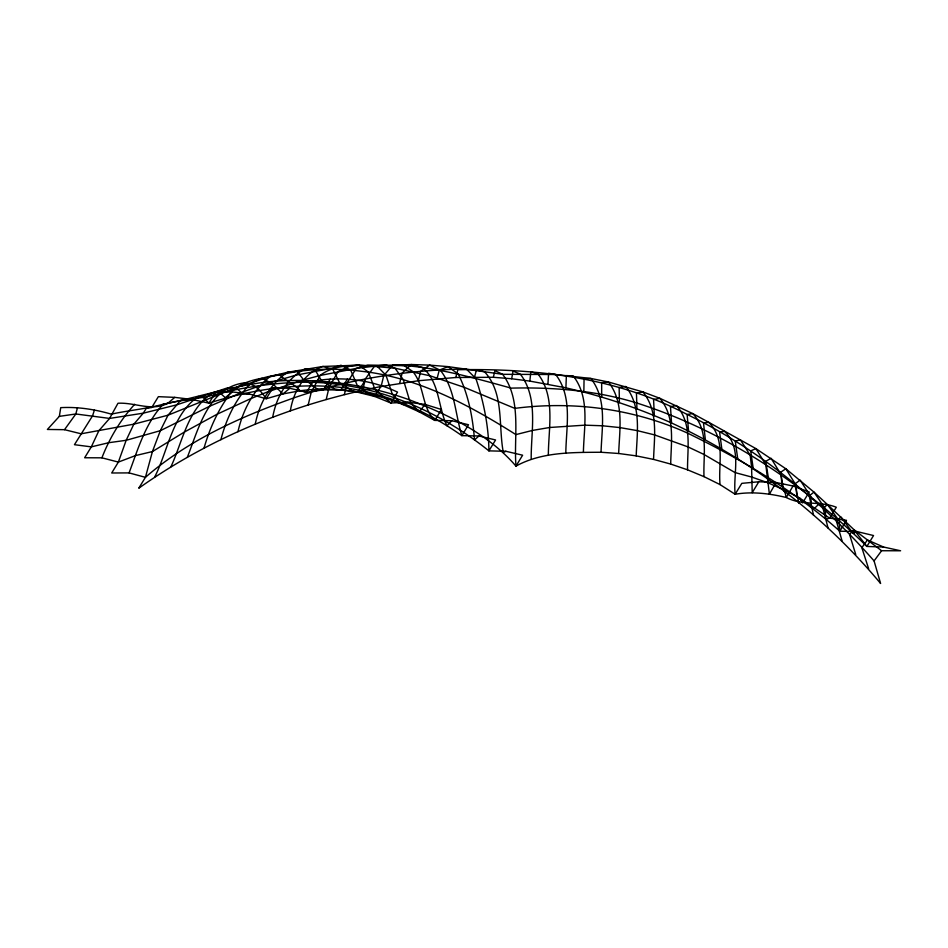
<?xml version="1.0" encoding="UTF-8"?>
<svg xmlns="http://www.w3.org/2000/svg" width="948" height="948" viewBox="0 0 948 948"><rect width="100%" height="100%" fill="white"/><g stroke="black" fill="none" stroke-linecap="round" stroke-linejoin="round"><path stroke-width="1.42" d="M381.12 386.511L418.305 380.752L455.763 377.494L457.872 369.72C536.343 368.334 616.71 377.28 687.122 414.454L692.763 413.589L708.772 422.334L755.923 448.617L785.856 468.786L813.988 492.119L825.187 508.614L825.827 519.22L829.63 518.141L836.302 507.239C819.996 500.769 802.044 505.9 786.295 497.487C769.551 493.541 752.238 491.301 735.138 494.252L720.03 484.594L704.009 476.654C703.049 455.265 709.14 430.961 692.763 413.589L659.808 398.29L642.898 391.915L608.403 381.985L590.9 378.477L555.646 374.507L502.63 374.318L448.025 366.627L429.681 365.122L411.278 364.518L374.496 366.177L356.223 368.416L320.092 375.479L302.317 380.219L267.478 391.915L250.438 398.764L217.033 414.252L184.445 432.015L152.427 451.568L135.481 455.597L118.37 462.091L101.91 457.825L84.645 457.766L91.316 446.864L98.853 430.736L109.589 418.424L117.979 403.244C134.983 402.296 151.597 411.669 167.879 403.291C185.204 399.144 203.228 398.835 220.173 393.005C249.087 386.476 278.653 382.115 308.361 382.245C374.282 382.968 437.952 409.868 488.907 450.869L505.9 451.284L522.621 455.206L515.961 466.108C488.149 433.864 448.534 414.738 409.406 399.831C370.064 385.658 328.044 379.295 286.272 380.61C244.11 381.712 204.187 396.146 163.198 404.239C146.17 408.944 128.537 410.377 111.319 414.146C94.895 409.382 77.855 406.704 60.731 407.652L59.345 416.362L47.4 429.456L64.511 429.681L81.125 433.793L133.834 424.171L168.045 415.188L235.531 387.862L269.872 376.712L287.351 372.303L322.936 366.473L359.019 365.11L394.996 368.215L430.333 375.87L464.615 387.471L514.8 408.375C573.469 400.743 634.07 408.778 688.023 433.331C742.201 459.827 794.661 490.898 839.821 531.212L856.968 531.567L873.546 535.537L866.875 546.439C801.475 482.034 722.412 429.728 634.425 402.26C594.491 390.351 552.66 387.128 511.173 388.123C472.388 377.458 433.355 366.26 392.875 364.873L383.703 375.681L381.12 386.511C294.579 403.315 210.788 437.147 138.752 488.232L145.423 477.33L152.427 451.568L160.331 430.688L168.045 415.188L180.547 400.435L191.899 399.452L208.951 403.161C253.412 388.858 301.346 381.89 347.916 388.253C389.071 394.451 427.975 411.728 461.854 435.642L478.941 435.973L495.567 439.967L488.907 450.869C488.694 426.529 483.729 401.703 475.908 378.619L466.274 368.95C407.676 370.004 349.042 378.714 293.524 398.006C240.697 416.717 188.012 440.18 145.423 477.33L129.07 472.898L111.698 472.993L118.37 462.091L126.167 440.299L133.834 424.171L143.278 413.174L146.419 408.126L151.704 407.569L158.363 396.667L174.728 397.366L191.899 399.452M704.009 476.654L687.537 469.817C687.324 448.025 692.384 423.507 676.445 405.531L670.473 406.633L671.54 422.974C751.705 460.076 824.085 515.641 880.597 583.482L874.08 560.92C821.549 501.042 759.099 449.257 687.122 414.454L688.556 430.913M671.54 422.974C643.194 410.377 613.866 399.997 583.85 392.14L584.063 378.738L590.9 378.477C607.36 399.712 601.79 427.512 601.044 452.255C572.402 452.445 541.723 451.9 515.961 466.108C513.626 435.914 522.052 400.269 502.63 374.318L494.986 370.704L493.292 377.28L455.763 377.494M687.537 469.817L670.698 464.07C671.054 441.78 675.521 416.895 659.808 398.29L653.575 399.523L654.333 415.615M583.85 392.14L565.909 387.827L566.371 375.574L573.291 375.989C590.189 397.876 583.944 426.695 583.399 452.16M670.698 464.07L653.563 459.401C654.262 436.578 658.576 411.171 642.898 391.915L636.464 393.147L636.938 408.849M531.2 458.891C530.939 430.854 538.701 398.361 520.405 374.235L513.034 371.047L511.683 378.762L493.292 377.28M653.563 459.401L636.191 455.87C637.056 432.454 641.559 406.384 625.751 386.476L619.151 387.542L619.376 402.663M636.191 455.87L618.665 453.488C619.53 429.432 624.483 402.545 608.403 381.985L601.672 382.731L601.672 397.094M548.347 455.324C548.382 428.318 555.824 397.224 538.014 373.998L530.844 371.782L529.837 381.096L565.909 387.827M565.814 453.18C566.098 426.967 573.007 397.046 555.646 374.507L548.619 373.251L547.908 384.13M344.361 394.593L347.158 382.755L356.223 368.416L367.765 365.063L404.227 365.691L412.783 371.509C424.728 385.777 421.422 407.249 434.8 420.402L451.876 420.734L468.513 424.74L461.854 435.642C455.087 413.921 455.087 388.941 440.393 370.324L429.681 365.122L420.687 371.261L418.305 380.752M362.669 390.268L365.371 378.904L374.496 366.177L386.002 364.873L394.996 368.215L403.338 379.674L409.406 399.831L412.226 404.583L419.289 411.906L434.8 420.402L441.46 409.5L424.988 404.405L408.007 402.213L390.884 403.007L374.756 396.465L365.336 391.524L357.455 385.8L350.582 369.969L340.96 365.229L331.445 368.322L295.646 375.23L260.676 385.469L243.541 391.714L209.899 406.135L160.331 430.688L126.167 440.299L108.842 442.692L91.316 446.864L74.454 444.695L92.572 415.817L94.445 409.951M326.195 399.475L329.11 387.246L338.081 371.533L349.563 366.224L359.019 365.11L368.357 372.102C422.061 379.733 470.682 405.969 515.902 434.599L532.444 430.428L549.686 427.489L584.762 425.166L602.359 425.771L619.885 427.584L637.281 430.629L654.464 434.871L687.893 446.852L704.032 454.483L735.008 472.578L751.717 477.057L768.247 482.911L784.351 490.033L799.97 498.293L829.63 518.141L846.493 520.31L839.821 531.212L839.229 520.997L827.497 504.573L813.988 492.119L809.201 495.899L813.574 515.356M308.183 404.903L311.228 392.33L320.092 375.479C335.675 363.25 358.261 365.359 377.055 366.07L385.978 375.266L392.33 394.202L399.25 401.822L403.22 404.666L419.289 411.906L424.988 404.405M399.665 383.324L402.153 373.121L411.278 364.518L422.37 367.504C439.931 381.878 437.775 406.811 446.935 425.747L451.876 420.734M290.337 410.851C293.43 391.725 303.787 373.109 322.936 366.473L332.712 369.104L350.582 369.969L368.357 372.102L375.029 389.462L390.884 403.007L397.544 392.105C371.391 379.816 341.659 375.835 313.243 381.274L306.583 392.176L300.161 390.754L282.871 393.953L266.198 398.752L249.478 394.036L232.343 391.951L215.611 392.259L208.951 403.161L203.168 397.544L198.251 396.489C171.896 414.869 168.365 450.229 154.643 477.117M272.68 417.321C276.259 397.425 286.628 378.442 305.055 368.855L314.843 369.601L332.712 369.104L339.74 383.099L352.455 390.931L374.756 396.465L381.345 385.646M437.016 378.797L439.268 370.123L448.025 366.627L458.251 374.057C468.431 394.297 472.779 417.499 474.521 439.931L478.941 435.973M77.487 407.664L75.828 413.98L64.511 429.681M255.213 424.277C259.337 403.741 269.694 384.236 287.351 372.303L314.843 369.601L321.941 381.309L326.076 383.063L335 389.32L357.977 392.116L364.577 381.167M474.545 376.949L476.465 369.993L484.452 371.711C504.419 393.017 498.198 425.889 503.341 452.504L505.9 451.284M237.948 431.731C242.712 410.662 252.95 390.552 269.872 376.712L297.056 371.426L304.107 380.444L308.361 382.245L317.521 389.249L323.588 389.877L340.83 389.901L347.418 378.975M220.884 439.694C225.351 422.453 232.521 405.803 243.541 391.714C251.125 378.904 266.163 377.008 279.459 374.389C285.455 381.12 294.224 383.845 300.161 390.754C335.011 386.215 370.704 391.571 403.22 404.666L408.007 402.213M204.01 448.179C209.034 430.641 216.298 413.695 226.631 398.622C233.824 385.445 248.163 380.812 262.004 378.228L272.929 383.976L282.871 393.953L289.827 388.313L306.583 392.176L323.588 389.877L330.177 379.093M187.349 457.232C198.653 428.626 208.335 387.151 244.738 382.838C254.479 383.62 261.21 391.038 266.198 398.752L272.858 387.851L289.827 388.313M129.07 472.898C138.124 448.902 145.305 423.365 163.198 404.239L167.879 403.291L174.728 397.366M170.889 466.843C182.537 442.088 188.723 404.571 215.492 391.749L220.173 393.005L225.245 397.662L232.343 391.951M101.91 457.825C109.601 437.964 120.515 419.881 134.675 404.275M783.878 491.443L780.548 472.294L785.856 468.786L796.154 485.388L796.794 496.93L799.97 498.293L802.577 502.914L809.248 492L793.014 486.004L776.092 482.52L769.397 494.133L765.794 464.639L755.923 448.617L750.662 450.916L753.316 469.082M793.014 486.004L786.295 497.487L784.351 490.033L781.993 486.442L781.128 474.699L771.103 458.287L765.759 461.309L768.71 480.055M776.092 482.52L758.838 481.762L752.214 492.652L751.586 467.328L750.188 455.241L740.376 439.777L735.269 441.152L737.698 458.559M874.08 560.92L881.593 550.741L900.6 550.776L883.595 547.043L866.875 546.439L853.947 529.659L827.497 504.573L823.03 508.401L828.019 527.918M819.724 503.222L815.055 507.796L811.464 507.82L810.836 496.74L800.136 480.126L795.04 483.836L798.844 503.198M856.968 531.567L853.164 533.428L840.84 516.968L836.468 521.27L842.073 540.988M59.345 416.362L75.828 413.98L109.589 418.424L143.278 413.174L176.589 404.879L227.496 387.862L232.995 387.59L237.64 389.213L242.581 393.669L249.478 394.036M758.838 481.762L741.81 483.35L735.138 494.252C732.934 472.566 742.426 448.831 724.592 431.411L719.579 431.909L721.772 448.594M601.044 452.255L618.665 453.488M511.683 378.762L529.837 381.096M883.595 547.043L867.456 539.993L853.947 529.659L849.562 534.482L855.748 554.509M881.593 550.741L867.456 539.993L861.827 547.671L868.629 568.717M705.324 439.422L703.499 422.926L708.772 422.334C725.907 439.445 718.11 463.299 720.03 484.594"/></g></svg>
